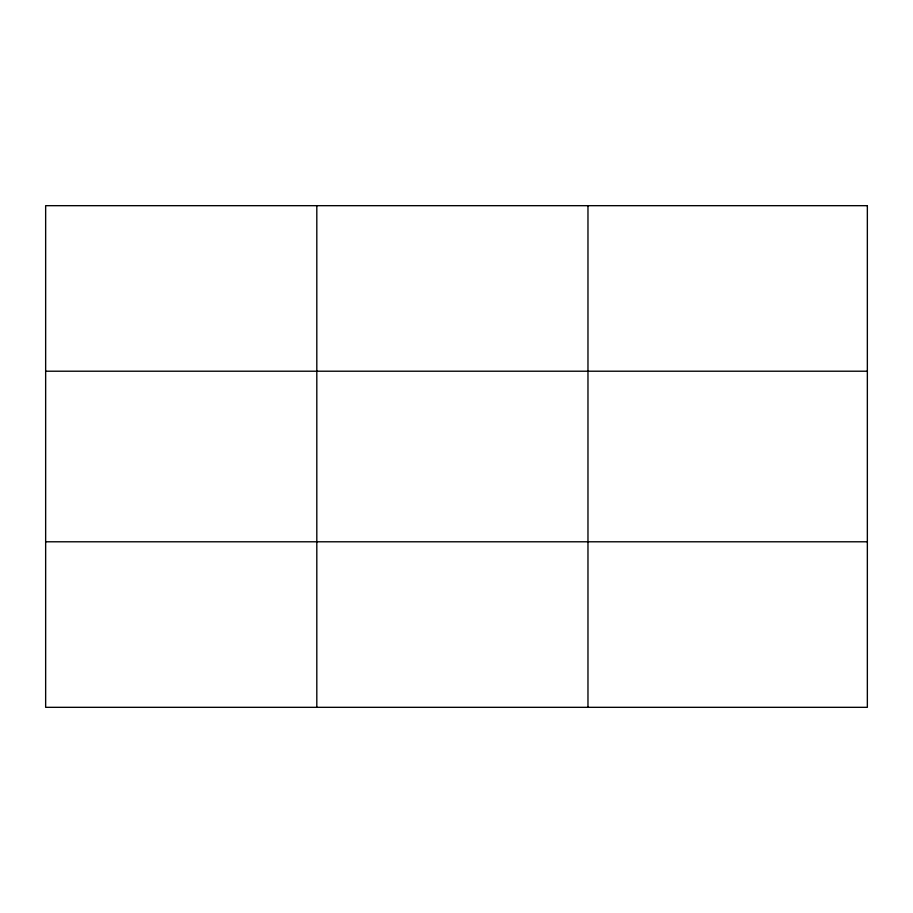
<?xml version="1.0" encoding="UTF-8"?>
<svg xmlns="http://www.w3.org/2000/svg" width="913" height="913" viewBox="0 0 913 913"><rect width="100%" height="100%" fill="white"/><g stroke="black" fill="none" stroke-linecap="round" stroke-linejoin="round"><path stroke-width="1.37" d="M316.811 707.324L316.811 205.676M587.972 707.324L587.972 205.676M45.65 371.214L867.35 371.214M45.65 541.786L867.35 541.786M867.35 205.676L867.35 707.324L45.65 707.324L45.65 205.676L867.35 205.676"/></g></svg>
